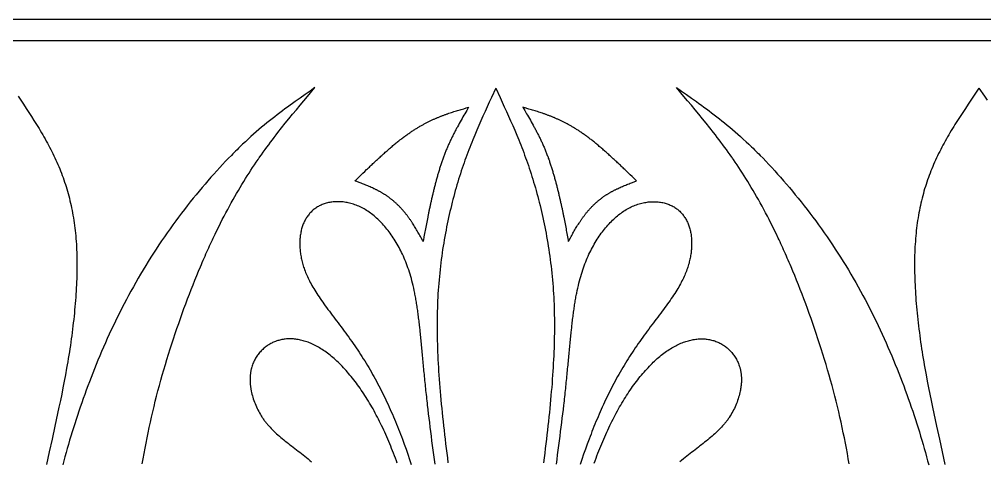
# Model space of a CAD drawing. Extents: x 0 to 279, y 0 to 212.
# Drawn here: x 25.21 to 69.13, y 139.08 to 159.21 of the extents above; entities that cross this region are included whole.
import ezdxf

# ---------------------------------------------------------------- set-up
doc = ezdxf.new("R2010")
doc.units = 0
doc.layers.add('LAYER_1', color=18, linetype='CONTINUOUS')

msp = doc.modelspace()

# ---------------------------------------------------------------- linework, layer by layer
at = {"layer": 'LAYER_1'}
for points in [[(24.704, 159.214), (25.299, 159.214), (25.899, 159.214), (26.504, 159.214), (27.116, 159.214), (27.732, 159.214), (28.355, 159.214), (28.982, 159.214), (29.615, 159.214), (30.252, 159.214), (30.895, 159.214), (31.543, 159.214), (32.195, 159.214), (32.852, 159.214), (33.514, 159.214), (34.18, 159.214), (34.851, 159.214), (35.526, 159.214), (36.206, 159.214), (36.889, 159.214), (37.577, 159.214), (38.268, 159.214), (38.963, 159.214), (39.663, 159.214), (40.365, 159.214), (41.072, 159.214), (41.782, 159.214), (42.495, 159.214), (43.211, 159.214), (43.931, 159.214), (44.654, 159.214), (45.38, 159.214), (46.109, 159.214), (46.841, 159.214), (47.575, 159.214), (49.052, 159.214), (50.538, 159.214), (52.034, 159.214), (53.537, 159.214), (55.049, 159.214), (56.567, 159.214), (58.091, 159.214), (59.621, 159.214), (61.155, 159.214), (62.692, 159.214), (65.776, 159.214), (68.866, 159.214), (71.956, 159.214)], [(71.956, 158.241), (68.866, 158.241), (65.776, 158.241), (62.692, 158.241), (61.155, 158.241), (59.621, 158.241), (58.091, 158.241), (56.567, 158.241), (55.049, 158.241), (53.537, 158.241), (52.034, 158.241), (50.538, 158.241), (49.052, 158.241), (47.575, 158.241), (46.841, 158.241), (46.109, 158.241), (45.38, 158.241), (44.654, 158.241), (43.931, 158.241), (43.212, 158.241), (42.495, 158.241), (41.782, 158.241), (41.072, 158.241), (40.365, 158.241), (39.663, 158.241), (38.963, 158.241), (38.268, 158.241), (37.577, 158.241), (36.889, 158.241), (36.206, 158.241), (35.526, 158.241), (34.851, 158.241), (34.181, 158.241), (33.514, 158.241), (32.852, 158.241), (32.195, 158.241), (31.543, 158.241), (30.895, 158.241), (30.253, 158.241), (29.615, 158.241), (28.982, 158.241), (28.355, 158.241), (27.733, 158.241), (27.116, 158.241), (26.504, 158.241), (25.899, 158.241), (25.299, 158.241), (24.704, 158.241)], [(30.809, 138.978), (30.85, 139.214), (30.893, 139.45), (30.936, 139.686), (30.981, 139.923), (31.028, 140.159), (31.076, 140.397), (31.126, 140.634), (31.177, 140.872), (31.23, 141.11), (31.285, 141.348), (31.341, 141.587), (31.4, 141.826), (31.46, 142.065), (31.522, 142.305), (31.586, 142.544), (31.652, 142.783), (31.719, 143.022), (31.788, 143.261), (31.858, 143.499), (31.93, 143.736), (32.003, 143.973), (32.077, 144.208), (32.152, 144.443), (32.228, 144.676), (32.306, 144.909), (32.384, 145.139), (32.463, 145.368), (32.543, 145.596), (32.624, 145.822), (32.705, 146.045), (32.787, 146.267), (32.87, 146.487), (32.953, 146.704), (33.036, 146.918), (33.119, 147.131), (33.203, 147.34), (33.287, 147.546), (33.371, 147.75), (33.455, 147.95), (33.497, 148.049), (33.539, 148.148), (33.581, 148.245), (33.623, 148.342), (33.664, 148.437), (33.706, 148.532), (33.748, 148.626), (33.789, 148.719), (33.831, 148.811), (33.872, 148.902), (33.914, 148.992), (33.955, 149.082), (33.996, 149.171), (34.038, 149.259), (34.12, 149.432), (34.202, 149.602), (34.284, 149.77), (34.366, 149.934), (34.448, 150.095), (34.529, 150.253), (34.611, 150.409), (34.692, 150.562), (34.773, 150.713), (34.854, 150.86), (34.936, 151.006), (35.017, 151.149), (35.098, 151.29), (35.179, 151.428), (35.26, 151.565), (35.341, 151.699), (35.422, 151.831), (35.503, 151.962), (35.584, 152.09), (35.666, 152.217), (35.747, 152.343), (35.829, 152.466), (35.91, 152.588), (35.992, 152.709), (36.074, 152.829), (36.115, 152.888), (36.135, 152.917), (36.137, 152.919), (36.137, 152.92), (36.139, 152.922), (36.141, 152.925), (36.146, 152.933), (36.229, 153.05), (36.311, 153.166), (36.394, 153.281), (36.476, 153.394), (36.559, 153.507), (36.642, 153.619), (36.725, 153.729), (36.809, 153.839), (36.892, 153.948), (36.976, 154.056), (37.143, 154.27), (37.311, 154.481), (37.48, 154.689), (37.648, 154.895), (37.817, 155.099), (37.986, 155.302), (38.156, 155.503), (38.325, 155.703), (38.664, 156.102), (38.438, 155.946), (38.212, 155.789), (37.985, 155.63), (37.757, 155.468), (37.642, 155.386), (37.528, 155.303), (37.413, 155.219), (37.297, 155.134), (37.182, 155.048), (37.065, 154.96), (36.949, 154.871), (36.832, 154.78), (36.714, 154.687), (36.595, 154.593), (36.477, 154.496), (36.357, 154.398), (36.237, 154.297), (36.116, 154.195), (35.994, 154.089), (35.871, 153.982), (35.748, 153.872), (35.624, 153.759), (35.499, 153.643), (35.373, 153.525), (35.246, 153.403), (35.182, 153.341), (35.118, 153.279), (35.053, 153.215), (34.989, 153.151), (34.924, 153.086), (34.859, 153.02), (34.728, 152.886), (34.597, 152.749), (34.464, 152.609), (34.332, 152.466), (34.198, 152.321), (34.065, 152.172), (33.931, 152.021), (33.796, 151.868), (33.662, 151.712), (33.527, 151.554), (33.393, 151.393), (33.258, 151.23), (33.124, 151.065), (32.99, 150.898), (32.857, 150.729), (32.724, 150.558), (32.592, 150.385), (32.46, 150.21), (32.329, 150.034), (32.199, 149.856), (32.069, 149.676), (31.941, 149.495), (31.814, 149.312), (31.688, 149.129), (31.563, 148.943), (31.44, 148.757), (31.318, 148.57), (31.198, 148.381), (31.079, 148.192), (30.962, 148.002), (30.846, 147.81), (30.732, 147.618), (30.62, 147.426), (30.51, 147.232), (30.401, 147.038), (30.294, 146.844), (30.188, 146.649), (30.084, 146.453), (29.981, 146.257), (29.88, 146.061), (29.781, 145.864), (29.683, 145.667), (29.587, 145.47), (29.492, 145.273), (29.399, 145.075), (29.308, 144.878), (29.218, 144.681), (29.13, 144.483), (29.043, 144.286), (28.957, 144.089), (28.874, 143.892), (28.791, 143.696), (28.711, 143.499), (28.631, 143.304), (28.554, 143.108), (28.477, 142.913), (28.403, 142.719), (28.329, 142.525), (28.257, 142.332), (28.187, 142.14), (28.118, 141.948), (28.051, 141.756), (27.985, 141.566), (27.92, 141.375), (27.856, 141.186), (27.794, 140.996), (27.733, 140.807), (27.674, 140.618), (27.616, 140.43), (27.559, 140.242), (27.503, 140.053), (27.448, 139.866), (27.394, 139.678), (27.342, 139.49), (27.291, 139.303), (27.241, 139.115), (27.191, 138.927)], [(46.887, 156.072), (46.692, 155.655), (46.594, 155.446), (46.497, 155.236), (46.401, 155.024), (46.305, 154.812), (46.21, 154.598), (46.116, 154.382), (46.022, 154.164), (45.93, 153.943), (45.884, 153.832), (45.838, 153.72), (45.793, 153.607), (45.748, 153.494), (45.704, 153.38), (45.659, 153.265), (45.616, 153.149), (45.572, 153.032), (45.529, 152.914), (45.486, 152.796), (45.444, 152.676), (45.402, 152.555), (45.361, 152.434), (45.32, 152.311), (45.28, 152.187), (45.24, 152.062), (45.2, 151.935), (45.162, 151.808), (45.123, 151.679), (45.086, 151.549), (45.048, 151.418), (45.012, 151.286), (44.976, 151.153), (44.94, 151.018), (44.906, 150.883), (44.872, 150.746), (44.838, 150.609), (44.805, 150.47), (44.773, 150.331), (44.742, 150.19), (44.711, 150.048), (44.682, 149.906), (44.653, 149.762), (44.624, 149.618), (44.597, 149.472), (44.57, 149.326), (44.544, 149.179), (44.519, 149.031), (44.495, 148.882), (44.472, 148.733), (44.45, 148.582), (44.429, 148.431), (44.408, 148.279), (44.389, 148.126), (44.37, 147.973), (44.353, 147.819), (44.336, 147.664), (44.321, 147.508), (44.306, 147.352), (44.293, 147.195), (44.28, 147.037), (44.269, 146.879), (44.259, 146.721), (44.25, 146.561), (44.242, 146.401), (44.235, 146.241), (44.23, 146.079), (44.225, 145.917), (44.221, 145.755), (44.219, 145.591), (44.217, 145.426), (44.217, 145.261), (44.218, 145.095), (44.219, 144.927), (44.222, 144.759), (44.225, 144.59), (44.23, 144.419), (44.236, 144.248), (44.242, 144.075), (44.25, 143.901), (44.258, 143.725), (44.267, 143.549), (44.278, 143.371), (44.289, 143.191), (44.301, 143.01), (44.314, 142.828), (44.328, 142.644), (44.342, 142.459), (44.358, 142.271), (44.374, 142.083), (44.392, 141.892), (44.41, 141.7), (44.428, 141.506), (44.448, 141.311), (44.469, 141.113), (44.49, 140.914), (44.512, 140.712), (44.534, 140.509), (44.558, 140.304), (44.582, 140.096), (44.607, 139.887), (44.633, 139.675), (44.659, 139.462), (44.686, 139.247), (44.713, 139.03)], [(46.887, 156.072), (47.082, 155.655), (47.179, 155.446), (47.276, 155.236), (47.372, 155.024), (47.468, 154.812), (47.563, 154.598), (47.657, 154.382), (47.751, 154.164), (47.843, 153.943), (47.889, 153.832), (47.935, 153.72), (47.98, 153.607), (48.025, 153.494), (48.069, 153.38), (48.114, 153.265), (48.157, 153.149), (48.201, 153.032), (48.244, 152.914), (48.287, 152.796), (48.329, 152.676), (48.371, 152.555), (48.412, 152.434), (48.453, 152.311), (48.493, 152.187), (48.533, 152.062), (48.573, 151.935), (48.611, 151.808), (48.65, 151.679), (48.688, 151.549), (48.725, 151.418), (48.761, 151.286), (48.797, 151.153), (48.833, 151.018), (48.868, 150.883), (48.902, 150.746), (48.935, 150.609), (48.968, 150.47), (49, 150.331), (49.031, 150.19), (49.062, 150.048), (49.092, 149.906), (49.121, 149.762), (49.149, 149.618), (49.176, 149.472), (49.203, 149.326), (49.229, 149.179), (49.254, 149.031), (49.278, 148.882), (49.301, 148.733), (49.323, 148.582), (49.345, 148.431), (49.365, 148.279), (49.385, 148.126), (49.403, 147.973), (49.421, 147.819), (49.437, 147.664), (49.453, 147.508), (49.467, 147.352), (49.481, 147.195), (49.493, 147.037), (49.504, 146.879), (49.514, 146.721), (49.523, 146.561), (49.531, 146.401), (49.538, 146.241), (49.544, 146.079), (49.548, 145.917), (49.552, 145.755), (49.554, 145.591), (49.556, 145.426), (49.556, 145.261), (49.556, 145.095), (49.554, 144.927), (49.551, 144.759), (49.548, 144.59), (49.543, 144.419), (49.538, 144.248), (49.531, 144.075), (49.524, 143.901), (49.515, 143.725), (49.506, 143.549), (49.496, 143.371), (49.484, 143.191), (49.472, 143.01), (49.459, 142.828), (49.446, 142.644), (49.431, 142.459), (49.415, 142.271), (49.399, 142.083), (49.382, 141.892), (49.364, 141.7), (49.345, 141.506), (49.325, 141.311), (49.305, 141.113), (49.283, 140.914), (49.261, 140.712), (49.239, 140.509), (49.215, 140.304), (49.191, 140.096), (49.166, 139.887), (49.14, 139.675), (49.114, 139.462), (49.087, 139.247), (49.06, 139.03)], [(62.964, 138.978), (62.923, 139.214), (62.881, 139.45), (62.837, 139.686), (62.792, 139.923), (62.745, 140.159), (62.697, 140.397), (62.648, 140.634), (62.596, 140.872), (62.543, 141.11), (62.489, 141.348), (62.432, 141.587), (62.373, 141.826), (62.313, 142.065), (62.251, 142.305), (62.187, 142.544), (62.121, 142.783), (62.054, 143.022), (61.985, 143.261), (61.915, 143.499), (61.843, 143.736), (61.771, 143.973), (61.696, 144.208), (61.621, 144.443), (61.545, 144.676), (61.467, 144.909), (61.389, 145.139), (61.31, 145.368), (61.23, 145.596), (61.149, 145.822), (61.068, 146.045), (60.986, 146.267), (60.903, 146.487), (60.821, 146.704), (60.737, 146.918), (60.654, 147.131), (60.57, 147.34), (60.486, 147.546), (60.402, 147.75), (60.318, 147.95), (60.276, 148.049), (60.234, 148.148), (60.192, 148.245), (60.151, 148.342), (60.109, 148.437), (60.067, 148.532), (60.025, 148.626), (59.984, 148.719), (59.942, 148.811), (59.901, 148.902), (59.859, 148.992), (59.818, 149.082), (59.777, 149.171), (59.736, 149.259), (59.653, 149.432), (59.571, 149.602), (59.489, 149.77), (59.407, 149.934), (59.325, 150.095), (59.244, 150.253), (59.162, 150.409), (59.081, 150.562), (59, 150.713), (58.919, 150.86), (58.838, 151.006), (58.756, 151.149), (58.675, 151.29), (58.594, 151.428), (58.513, 151.565), (58.432, 151.699), (58.351, 151.831), (58.27, 151.962), (58.189, 152.09), (58.107, 152.217), (58.026, 152.343), (57.945, 152.466), (57.863, 152.588), (57.781, 152.709), (57.699, 152.829), (57.658, 152.888), (57.638, 152.917), (57.636, 152.919), (57.636, 152.92), (57.635, 152.922), (57.632, 152.925), (57.627, 152.933), (57.545, 153.05), (57.462, 153.166), (57.38, 153.281), (57.297, 153.394), (57.214, 153.507), (57.131, 153.619), (57.048, 153.729), (56.964, 153.839), (56.881, 153.948), (56.797, 154.056), (56.63, 154.27), (56.462, 154.481), (56.294, 154.689), (56.125, 154.895), (55.956, 155.099), (55.787, 155.302), (55.617, 155.503), (55.448, 155.703), (55.109, 156.102), (55.335, 155.946), (55.562, 155.789), (55.789, 155.63), (56.016, 155.468), (56.131, 155.386), (56.245, 155.303), (56.36, 155.219), (56.476, 155.134), (56.592, 155.048), (56.708, 154.96), (56.824, 154.871), (56.942, 154.78), (57.059, 154.687), (57.178, 154.593), (57.297, 154.496), (57.416, 154.398), (57.537, 154.297), (57.658, 154.195), (57.779, 154.089), (57.902, 153.982), (58.025, 153.872), (58.149, 153.759), (58.274, 153.643), (58.4, 153.525), (58.527, 153.403), (58.591, 153.341), (58.655, 153.279), (58.72, 153.215), (58.784, 153.151), (58.849, 153.086), (58.914, 153.02), (59.045, 152.886), (59.177, 152.749), (59.309, 152.609), (59.442, 152.466), (59.575, 152.321), (59.709, 152.172), (59.843, 152.021), (59.977, 151.868), (60.111, 151.712), (60.246, 151.554), (60.38, 151.393), (60.515, 151.23), (60.649, 151.065), (60.783, 150.898), (60.916, 150.729), (61.049, 150.558), (61.182, 150.385), (61.314, 150.21), (61.445, 150.034), (61.575, 149.856), (61.704, 149.676), (61.832, 149.495), (61.959, 149.312), (62.085, 149.129), (62.21, 148.943), (62.333, 148.757), (62.455, 148.57), (62.576, 148.381), (62.694, 148.192), (62.812, 148.002), (62.927, 147.81), (63.041, 147.618), (63.153, 147.426), (63.263, 147.232), (63.372, 147.038), (63.48, 146.844), (63.585, 146.649), (63.689, 146.453), (63.792, 146.257), (63.893, 146.061), (63.992, 145.864), (64.09, 145.667), (64.186, 145.47), (64.281, 145.273), (64.374, 145.075), (64.465, 144.878), (64.555, 144.681), (64.644, 144.483), (64.73, 144.286), (64.816, 144.089), (64.9, 143.892), (64.982, 143.696), (65.063, 143.499), (65.142, 143.304), (65.22, 143.108), (65.296, 142.913), (65.371, 142.719), (65.444, 142.525), (65.516, 142.332), (65.586, 142.14), (65.655, 141.948), (65.723, 141.756), (65.789, 141.566), (65.853, 141.375), (65.917, 141.186), (65.979, 140.996), (66.04, 140.807), (66.099, 140.618), (66.158, 140.43), (66.215, 140.242), (66.27, 140.053), (66.325, 139.866), (66.379, 139.678), (66.431, 139.49), (66.482, 139.303), (66.533, 139.115), (66.582, 138.927)], [(68.866, 156.072), (68.618, 155.709), (68.495, 155.526), (68.372, 155.344), (68.25, 155.161), (68.129, 154.978), (68.01, 154.794), (67.892, 154.61), (67.776, 154.424), (67.719, 154.332), (67.662, 154.238), (67.606, 154.145), (67.55, 154.051), (67.495, 153.958), (67.441, 153.863), (67.387, 153.769), (67.334, 153.674), (67.282, 153.579), (67.231, 153.484), (67.18, 153.388), (67.13, 153.292), (67.081, 153.196), (67.033, 153.099), (66.986, 153.002), (66.939, 152.905), (66.894, 152.807), (66.85, 152.709), (66.806, 152.61), (66.764, 152.511), (66.723, 152.412), (66.683, 152.312), (66.644, 152.211), (66.605, 152.11), (66.568, 152.009), (66.532, 151.906), (66.497, 151.804), (66.463, 151.7), (66.43, 151.596), (66.398, 151.492), (66.368, 151.386), (66.338, 151.28), (66.309, 151.174), (66.281, 151.066), (66.255, 150.958), (66.229, 150.849), (66.205, 150.739), (66.181, 150.629), (66.159, 150.517), (66.138, 150.405), (66.117, 150.292), (66.098, 150.178), (66.08, 150.063), (66.063, 149.947), (66.047, 149.83), (66.032, 149.712), (66.018, 149.593), (66.006, 149.473), (65.994, 149.352), (65.984, 149.23), (65.974, 149.107), (65.966, 148.982), (65.958, 148.857), (65.952, 148.73), (65.947, 148.602), (65.943, 148.473), (65.94, 148.343), (65.938, 148.212), (65.937, 148.079), (65.937, 147.946), (65.939, 147.811), (65.941, 147.676), (65.944, 147.539), (65.948, 147.402), (65.953, 147.263), (65.96, 147.124), (65.967, 146.984), (65.975, 146.843), (65.983, 146.702), (65.993, 146.56), (66.004, 146.417), (66.015, 146.273), (66.028, 146.129), (66.041, 145.985), (66.055, 145.84), (66.07, 145.694), (66.086, 145.548), (66.102, 145.402), (66.119, 145.255), (66.137, 145.108), (66.156, 144.96), (66.175, 144.813), (66.195, 144.665), (66.216, 144.517), (66.238, 144.369), (66.26, 144.22), (66.283, 144.072), (66.306, 143.924), (66.331, 143.775), (66.355, 143.627), (66.381, 143.479), (66.407, 143.331), (66.46, 143.035), (66.516, 142.74), (66.573, 142.446), (66.632, 142.152), (66.692, 141.858), (66.754, 141.565), (66.816, 141.273), (66.88, 140.981), (66.943, 140.689), (67.071, 140.107), (67.198, 139.527), (67.26, 139.238), (67.322, 138.948)], [(68.866, 156.072), (69.114, 155.709), (69.238, 155.526)], [(25.155, 155.709), (25.279, 155.526), (25.401, 155.344), (25.523, 155.161), (25.644, 154.978), (25.764, 154.794), (25.881, 154.61), (25.997, 154.424), (26.055, 154.332), (26.111, 154.238), (26.168, 154.145), (26.223, 154.051), (26.278, 153.958), (26.332, 153.863), (26.386, 153.769), (26.439, 153.674), (26.491, 153.579), (26.543, 153.484), (26.593, 153.388), (26.643, 153.292), (26.692, 153.196), (26.74, 153.099), (26.787, 153.002), (26.834, 152.905), (26.879, 152.807), (26.923, 152.709), (26.967, 152.61), (27.009, 152.511), (27.05, 152.412), (27.09, 152.312), (27.13, 152.211), (27.168, 152.11), (27.205, 152.009), (27.241, 151.906), (27.276, 151.804), (27.31, 151.7), (27.343, 151.596), (27.375, 151.492), (27.406, 151.386), (27.435, 151.28), (27.464, 151.174), (27.492, 151.066), (27.518, 150.958), (27.544, 150.849), (27.568, 150.739), (27.592, 150.629), (27.614, 150.517), (27.636, 150.405), (27.656, 150.292), (27.675, 150.178), (27.693, 150.063), (27.71, 149.947), (27.726, 149.83), (27.741, 149.712), (27.755, 149.593), (27.768, 149.473), (27.779, 149.352), (27.79, 149.23), (27.799, 149.107), (27.808, 148.982), (27.815, 148.857), (27.821, 148.73), (27.826, 148.602), (27.83, 148.473), (27.833, 148.343), (27.835, 148.212), (27.836, 148.079), (27.836, 147.946), (27.835, 147.811), (27.832, 147.676), (27.829, 147.539), (27.825, 147.402), (27.82, 147.263), (27.814, 147.124), (27.807, 146.984), (27.799, 146.843), (27.79, 146.702), (27.78, 146.56), (27.769, 146.417), (27.758, 146.273), (27.745, 146.129), (27.732, 145.985), (27.718, 145.84), (27.703, 145.694), (27.688, 145.548), (27.671, 145.402), (27.654, 145.255), (27.636, 145.108), (27.617, 144.96), (27.598, 144.813), (27.578, 144.665), (27.557, 144.517), (27.535, 144.369), (27.513, 144.22), (27.49, 144.072), (27.467, 143.924), (27.443, 143.775), (27.418, 143.627), (27.393, 143.479), (27.367, 143.331), (27.313, 143.035), (27.258, 142.74), (27.2, 142.446), (27.141, 142.152), (27.081, 141.858), (27.019, 141.565), (26.957, 141.273), (26.894, 140.981), (26.83, 140.689), (26.702, 140.107), (26.576, 139.527), (26.513, 139.238), (26.451, 138.948)], [(44.127, 138.963), (44.098, 139.18), (44.07, 139.394), (44.042, 139.608), (44.014, 139.82), (43.987, 140.031), (43.96, 140.24), (43.934, 140.447), (43.908, 140.653), (43.883, 140.857), (43.858, 141.058), (43.834, 141.258), (43.811, 141.456), (43.788, 141.651), (43.777, 141.748), (43.766, 141.845), (43.755, 141.94), (43.745, 142.036), (43.734, 142.13), (43.724, 142.224), (43.714, 142.317), (43.704, 142.41), (43.695, 142.502), (43.685, 142.594), (43.676, 142.685), (43.667, 142.775), (43.658, 142.864), (43.649, 142.953), (43.64, 143.042), (43.632, 143.13), (43.623, 143.217), (43.615, 143.303), (43.607, 143.389), (43.598, 143.475), (43.59, 143.559), (43.582, 143.643), (43.574, 143.727), (43.567, 143.81), (43.559, 143.892), (43.551, 143.974), (43.543, 144.055), (43.536, 144.135), (43.528, 144.215), (43.521, 144.295), (43.513, 144.373), (43.505, 144.451), (43.498, 144.529), (43.49, 144.606), (43.483, 144.682), (43.475, 144.758), (43.467, 144.833), (43.46, 144.907), (43.452, 144.981), (43.444, 145.055), (43.429, 145.199), (43.421, 145.271), (43.413, 145.342), (43.405, 145.412), (43.396, 145.482), (43.388, 145.551), (43.38, 145.62), (43.371, 145.688), (43.362, 145.755), (43.354, 145.822), (43.345, 145.888), (43.336, 145.954), (43.327, 146.019), (43.317, 146.083), (43.308, 146.147), (43.298, 146.21), (43.288, 146.273), (43.278, 146.335), (43.268, 146.397), (43.257, 146.458), (43.247, 146.518), (43.236, 146.578), (43.225, 146.637), (43.213, 146.696), (43.202, 146.754), (43.178, 146.869), (43.154, 146.981), (43.128, 147.092), (43.102, 147.2), (43.075, 147.306), (43.047, 147.41), (43.018, 147.512), (42.988, 147.612), (42.958, 147.71), (42.926, 147.807), (42.894, 147.901), (42.861, 147.994), (42.827, 148.085), (42.793, 148.175), (42.757, 148.262), (42.721, 148.348), (42.684, 148.433), (42.646, 148.516), (42.607, 148.597), (42.568, 148.678), (42.528, 148.756), (42.487, 148.833), (42.445, 148.909), (42.403, 148.984), (42.359, 149.058), (42.315, 149.13), (42.271, 149.201), (42.225, 149.271), (42.179, 149.34), (42.132, 149.407), (42.084, 149.474), (42.036, 149.539), (41.987, 149.603), (41.937, 149.666), (41.887, 149.727), (41.836, 149.787), (41.785, 149.846), (41.733, 149.903), (41.68, 149.959), (41.627, 150.014), (41.573, 150.067), (41.519, 150.119), (41.464, 150.169), (41.409, 150.218), (41.354, 150.265), (41.298, 150.31), (41.242, 150.354), (41.185, 150.397), (41.128, 150.438), (41.07, 150.477), (41.013, 150.515), (40.954, 150.55), (40.896, 150.585), (40.837, 150.617), (40.778, 150.648), (40.719, 150.676), (40.66, 150.704), (40.6, 150.729), (40.54, 150.753), (40.48, 150.775), (40.42, 150.795), (40.361, 150.813), (40.301, 150.83), (40.241, 150.845), (40.181, 150.859), (40.122, 150.871), (40.063, 150.881), (40.004, 150.89), (39.945, 150.898), (39.887, 150.903), (39.829, 150.908), (39.771, 150.91), (39.714, 150.911), (39.658, 150.911), (39.602, 150.909), (39.547, 150.906), (39.492, 150.902), (39.438, 150.895), (39.385, 150.888), (39.332, 150.879), (39.281, 150.869), (39.23, 150.857), (39.18, 150.845), (39.131, 150.83), (39.083, 150.815), (39.037, 150.798), (38.991, 150.78), (38.946, 150.761), (38.902, 150.74), (38.859, 150.719), (38.817, 150.696), (38.776, 150.672), (38.736, 150.647), (38.697, 150.621), (38.659, 150.594), (38.622, 150.565), (38.586, 150.536), (38.551, 150.505), (38.517, 150.474), (38.484, 150.442), (38.452, 150.408), (38.421, 150.374), (38.392, 150.339), (38.363, 150.303), (38.335, 150.266), (38.308, 150.228), (38.283, 150.19), (38.258, 150.15), (38.234, 150.11), (38.212, 150.069), (38.19, 150.027), (38.17, 149.985), (38.15, 149.942), (38.132, 149.898), (38.115, 149.854), (38.098, 149.809), (38.083, 149.763), (38.069, 149.716), (38.055, 149.669), (38.043, 149.622), (38.032, 149.574), (38.022, 149.525), (38.013, 149.476), (38.004, 149.426), (37.997, 149.376), (37.991, 149.325), (37.986, 149.274), (37.981, 149.222), (37.978, 149.17), (37.976, 149.118), (37.974, 149.065), (37.974, 149.012), (37.974, 148.958), (37.976, 148.904), (37.978, 148.85), (37.981, 148.795), (37.986, 148.74), (37.991, 148.685), (37.997, 148.629), (38.004, 148.574), (38.012, 148.518), (38.021, 148.461), (38.03, 148.405), (38.041, 148.348), (38.053, 148.291), (38.066, 148.234), (38.08, 148.176), (38.095, 148.117), (38.111, 148.059), (38.129, 147.999), (38.148, 147.939), (38.168, 147.879), (38.189, 147.818), (38.212, 147.756), (38.237, 147.694), (38.262, 147.631), (38.29, 147.567), (38.318, 147.502), (38.349, 147.437), (38.38, 147.371), (38.414, 147.304), (38.449, 147.236), (38.486, 147.167), (38.525, 147.097), (38.565, 147.027), (38.608, 146.955), (38.652, 146.882), (38.698, 146.808), (38.746, 146.733), (38.796, 146.657), (38.848, 146.579), (38.902, 146.501), (38.957, 146.421), (39.014, 146.34), (39.072, 146.259), (39.132, 146.176), (39.193, 146.093), (39.256, 146.008), (39.319, 145.923), (39.383, 145.836), (39.449, 145.749), (39.515, 145.661), (39.582, 145.572), (39.649, 145.482), (39.717, 145.392), (39.786, 145.301), (39.855, 145.209), (39.924, 145.116), (39.993, 145.023), (40.062, 144.929), (40.131, 144.835), (40.2, 144.739), (40.269, 144.644), (40.337, 144.548), (40.406, 144.451), (40.473, 144.354), (40.54, 144.256), (40.606, 144.158), (40.671, 144.06), (40.736, 143.961), (40.8, 143.861), (40.863, 143.761), (40.926, 143.661), (40.988, 143.561), (41.049, 143.46), (41.109, 143.358), (41.169, 143.256), (41.228, 143.154), (41.286, 143.051), (41.344, 142.948), (41.401, 142.844), (41.458, 142.74), (41.514, 142.635), (41.569, 142.53), (41.623, 142.425), (41.677, 142.319), (41.731, 142.212), (41.783, 142.106), (41.835, 141.998), (41.887, 141.891), (41.938, 141.783), (41.988, 141.674), (42.038, 141.565), (42.088, 141.456), (42.136, 141.346), (42.185, 141.235), (42.232, 141.125), (42.28, 141.013), (42.326, 140.902), (42.372, 140.79), (42.418, 140.677), (42.463, 140.564), (42.508, 140.451), (42.552, 140.337), (42.596, 140.223), (42.639, 140.109), (42.724, 139.879), (42.806, 139.648), (42.887, 139.416), (42.966, 139.183), (43.043, 138.949)], [(49.646, 138.963), (49.675, 139.18), (49.703, 139.394), (49.732, 139.608), (49.759, 139.82), (49.787, 140.031), (49.813, 140.24), (49.84, 140.447), (49.865, 140.653), (49.891, 140.857), (49.915, 141.058), (49.939, 141.258), (49.963, 141.456), (49.985, 141.651), (49.996, 141.748), (50.007, 141.845), (50.018, 141.94), (50.029, 142.036), (50.039, 142.13), (50.049, 142.224), (50.059, 142.317), (50.069, 142.41), (50.078, 142.502), (50.088, 142.594), (50.097, 142.685), (50.106, 142.775), (50.115, 142.864), (50.124, 142.953), (50.133, 143.042), (50.141, 143.13), (50.15, 143.217), (50.158, 143.303), (50.167, 143.389), (50.175, 143.475), (50.183, 143.559), (50.191, 143.643), (50.199, 143.727), (50.207, 143.81), (50.214, 143.892), (50.222, 143.974), (50.23, 144.055), (50.237, 144.135), (50.245, 144.215), (50.253, 144.295), (50.26, 144.373), (50.268, 144.451), (50.275, 144.529), (50.283, 144.606), (50.291, 144.682), (50.298, 144.758), (50.306, 144.833), (50.313, 144.907), (50.321, 144.981), (50.329, 145.055), (50.345, 145.199), (50.353, 145.271), (50.361, 145.342), (50.369, 145.412), (50.377, 145.482), (50.385, 145.551), (50.394, 145.62), (50.402, 145.688), (50.411, 145.755), (50.419, 145.822), (50.428, 145.888), (50.437, 145.954), (50.447, 146.019), (50.456, 146.083), (50.466, 146.147), (50.475, 146.21), (50.485, 146.273), (50.495, 146.335), (50.505, 146.397), (50.516, 146.458), (50.526, 146.518), (50.537, 146.578), (50.548, 146.637), (50.56, 146.696), (50.571, 146.754), (50.595, 146.869), (50.62, 146.981), (50.645, 147.092), (50.671, 147.2), (50.699, 147.306), (50.727, 147.41), (50.755, 147.512), (50.785, 147.612), (50.816, 147.71), (50.847, 147.807), (50.879, 147.901), (50.912, 147.994), (50.946, 148.085), (50.981, 148.175), (51.016, 148.262), (51.052, 148.348), (51.089, 148.433), (51.127, 148.516), (51.166, 148.597), (51.205, 148.678), (51.245, 148.756), (51.286, 148.833), (51.328, 148.909), (51.371, 148.984), (51.414, 149.058), (51.458, 149.13), (51.503, 149.201), (51.548, 149.271), (51.594, 149.34), (51.641, 149.407), (51.689, 149.474), (51.737, 149.539), (51.786, 149.603), (51.836, 149.666), (51.886, 149.727), (51.937, 149.787), (51.989, 149.846), (52.041, 149.903), (52.093, 149.959), (52.146, 150.014), (52.2, 150.067), (52.254, 150.119), (52.309, 150.169), (52.364, 150.218), (52.419, 150.265), (52.475, 150.31), (52.532, 150.354), (52.588, 150.397), (52.645, 150.438), (52.703, 150.477), (52.761, 150.515), (52.819, 150.55), (52.877, 150.585), (52.936, 150.617), (52.995, 150.648), (53.054, 150.676), (53.114, 150.704), (53.173, 150.729), (53.233, 150.753), (53.293, 150.775), (53.353, 150.795), (53.413, 150.813), (53.473, 150.83), (53.532, 150.845), (53.592, 150.859), (53.651, 150.871), (53.711, 150.881), (53.77, 150.89), (53.828, 150.898), (53.886, 150.903), (53.944, 150.908), (54.002, 150.91), (54.059, 150.911), (54.115, 150.911), (54.171, 150.909), (54.227, 150.906), (54.281, 150.902), (54.335, 150.895), (54.388, 150.888), (54.441, 150.879), (54.492, 150.869), (54.543, 150.857), (54.593, 150.845), (54.642, 150.83), (54.69, 150.815), (54.737, 150.798), (54.783, 150.78), (54.828, 150.761), (54.872, 150.74), (54.915, 150.719), (54.956, 150.696), (54.997, 150.672), (55.037, 150.647), (55.076, 150.621), (55.114, 150.594), (55.151, 150.565), (55.187, 150.536), (55.222, 150.505), (55.256, 150.474), (55.289, 150.442), (55.321, 150.408), (55.352, 150.374), (55.382, 150.339), (55.41, 150.303), (55.438, 150.266), (55.465, 150.228), (55.491, 150.19), (55.515, 150.15), (55.539, 150.11), (55.562, 150.069), (55.583, 150.027), (55.604, 149.985), (55.623, 149.942), (55.641, 149.898), (55.659, 149.854), (55.675, 149.809), (55.69, 149.763), (55.705, 149.716), (55.718, 149.669), (55.73, 149.622), (55.741, 149.574), (55.751, 149.525), (55.761, 149.476), (55.769, 149.426), (55.776, 149.376), (55.782, 149.325), (55.788, 149.274), (55.792, 149.222), (55.795, 149.17), (55.798, 149.118), (55.799, 149.065), (55.799, 149.012), (55.799, 148.958), (55.797, 148.904), (55.795, 148.85), (55.792, 148.795), (55.787, 148.74), (55.782, 148.685), (55.776, 148.629), (55.769, 148.574), (55.761, 148.518), (55.752, 148.461), (55.743, 148.405), (55.732, 148.348), (55.72, 148.291), (55.707, 148.234), (55.693, 148.176), (55.678, 148.117), (55.662, 148.059), (55.644, 147.999), (55.625, 147.939), (55.605, 147.879), (55.584, 147.818), (55.561, 147.756), (55.537, 147.694), (55.511, 147.631), (55.484, 147.567), (55.455, 147.502), (55.425, 147.437), (55.393, 147.371), (55.359, 147.304), (55.324, 147.236), (55.287, 147.167), (55.248, 147.097), (55.208, 147.027), (55.166, 146.955), (55.121, 146.882), (55.075, 146.808), (55.027, 146.733), (54.977, 146.657), (54.925, 146.579), (54.872, 146.501), (54.816, 146.421), (54.759, 146.34), (54.701, 146.259), (54.641, 146.176), (54.58, 146.093), (54.518, 146.008), (54.454, 145.923), (54.39, 145.836), (54.324, 145.749), (54.258, 145.661), (54.191, 145.572), (54.124, 145.482), (54.056, 145.392), (53.987, 145.301), (53.919, 145.209), (53.85, 145.116), (53.78, 145.023), (53.711, 144.929), (53.642, 144.835), (53.573, 144.739), (53.504, 144.644), (53.436, 144.548), (53.368, 144.451), (53.3, 144.354), (53.233, 144.256), (53.167, 144.158), (53.102, 144.06), (53.037, 143.961), (52.973, 143.861), (52.91, 143.761), (52.847, 143.661), (52.786, 143.561), (52.724, 143.46), (52.664, 143.358), (52.604, 143.256), (52.545, 143.154), (52.487, 143.051), (52.429, 142.948), (52.372, 142.844), (52.316, 142.74), (52.26, 142.635), (52.205, 142.53), (52.15, 142.425), (52.096, 142.319), (52.043, 142.212), (51.99, 142.106), (51.938, 141.998), (51.886, 141.891), (51.835, 141.783), (51.785, 141.674), (51.735, 141.565), (51.686, 141.456), (51.637, 141.346), (51.589, 141.235), (51.541, 141.125), (51.494, 141.013), (51.447, 140.902), (51.401, 140.79), (51.355, 140.677), (51.31, 140.564), (51.265, 140.451), (51.221, 140.337), (51.177, 140.223), (51.134, 140.109), (51.05, 139.879), (50.967, 139.648), (50.886, 139.416), (50.807, 139.183), (50.73, 138.949)], [(42.409, 139.005), (42.367, 139.12), (42.324, 139.234), (42.281, 139.347), (42.238, 139.458), (42.195, 139.569), (42.151, 139.679), (42.107, 139.788), (42.062, 139.895), (42.018, 140.002), (41.973, 140.107), (41.927, 140.212), (41.882, 140.315), (41.836, 140.417), (41.789, 140.519), (41.743, 140.619), (41.696, 140.718), (41.648, 140.817), (41.6, 140.914), (41.552, 141.01), (41.503, 141.106), (41.454, 141.2), (41.404, 141.293), (41.354, 141.386), (41.304, 141.477), (41.253, 141.567), (41.201, 141.657), (41.15, 141.745), (41.097, 141.832), (41.044, 141.919), (40.991, 142.004), (40.937, 142.089), (40.882, 142.173), (40.827, 142.255), (40.772, 142.337), (40.716, 142.417), (40.66, 142.497), (40.603, 142.575), (40.546, 142.652), (40.488, 142.728), (40.431, 142.803), (40.373, 142.877), (40.314, 142.949), (40.255, 143.021), (40.196, 143.09), (40.137, 143.159), (40.078, 143.226), (40.018, 143.292), (39.959, 143.357), (39.899, 143.42), (39.839, 143.482), (39.778, 143.542), (39.718, 143.601), (39.658, 143.658), (39.598, 143.714), (39.537, 143.768), (39.477, 143.821), (39.417, 143.872), (39.356, 143.921), (39.296, 143.969), (39.236, 144.015), (39.176, 144.059), (39.116, 144.102), (39.056, 144.143), (38.996, 144.182), (38.937, 144.22), (38.877, 144.256), (38.818, 144.291), (38.759, 144.324), (38.7, 144.355), (38.641, 144.385), (38.582, 144.413), (38.524, 144.44), (38.466, 144.465), (38.408, 144.489), (38.35, 144.511), (38.293, 144.531), (38.235, 144.551), (38.178, 144.568), (38.122, 144.584), (38.065, 144.599), (38.009, 144.612), (37.954, 144.624), (37.898, 144.635), (37.843, 144.643), (37.788, 144.651), (37.734, 144.657), (37.68, 144.662), (37.626, 144.665), (37.573, 144.667), (37.52, 144.668), (37.467, 144.667), (37.415, 144.665), (37.364, 144.662), (37.313, 144.657), (37.262, 144.651), (37.212, 144.644), (37.162, 144.635), (37.113, 144.625), (37.064, 144.613), (37.016, 144.601), (36.968, 144.587), (36.921, 144.571), (36.874, 144.555), (36.828, 144.537), (36.783, 144.518), (36.738, 144.498), (36.694, 144.476), (36.65, 144.453), (36.607, 144.429), (36.565, 144.403), (36.524, 144.377), (36.483, 144.349), (36.442, 144.32), (36.403, 144.29), (36.364, 144.258), (36.326, 144.225), (36.288, 144.191), (36.252, 144.156), (36.216, 144.12), (36.181, 144.083), (36.147, 144.044), (36.114, 144.004), (36.082, 143.963), (36.05, 143.921), (36.02, 143.878), (35.992, 143.833), (35.964, 143.787), (35.937, 143.741), (35.912, 143.693), (35.888, 143.644), (35.865, 143.594), (35.844, 143.542), (35.824, 143.49), (35.806, 143.436), (35.789, 143.382), (35.781, 143.354), (35.773, 143.326), (35.766, 143.298), (35.76, 143.269), (35.753, 143.24), (35.747, 143.211), (35.742, 143.182), (35.737, 143.152), (35.732, 143.122), (35.728, 143.092), (35.724, 143.062), (35.721, 143.031), (35.718, 143), (35.715, 142.969), (35.713, 142.937), (35.712, 142.906), (35.711, 142.873), (35.71, 142.841), (35.71, 142.809), (35.711, 142.776), (35.711, 142.743), (35.713, 142.709), (35.714, 142.676), (35.717, 142.642), (35.719, 142.608), (35.723, 142.574), (35.726, 142.54), (35.73, 142.505), (35.735, 142.471), (35.74, 142.436), (35.746, 142.401), (35.752, 142.366), (35.758, 142.33), (35.765, 142.295), (35.78, 142.224), (35.797, 142.153), (35.816, 142.081), (35.837, 142.009), (35.859, 141.937), (35.883, 141.865), (35.909, 141.793), (35.937, 141.721), (35.967, 141.649), (35.998, 141.578), (36.031, 141.506), (36.066, 141.436), (36.103, 141.365), (36.141, 141.295), (36.182, 141.226), (36.223, 141.158), (36.245, 141.124), (36.267, 141.09), (36.289, 141.057), (36.312, 141.023), (36.336, 140.99), (36.359, 140.958), (36.383, 140.925), (36.408, 140.893), (36.433, 140.861), (36.458, 140.829), (36.484, 140.798), (36.51, 140.766), (36.564, 140.705), (36.619, 140.644), (36.676, 140.584), (36.734, 140.525), (36.793, 140.467), (36.854, 140.409), (36.916, 140.352), (36.979, 140.295), (37.044, 140.238), (37.11, 140.182), (37.177, 140.127), (37.244, 140.071), (37.313, 140.015), (37.383, 139.96), (37.454, 139.904), (37.525, 139.848), (37.597, 139.792), (37.67, 139.736), (37.744, 139.679), (37.818, 139.622), (37.893, 139.564), (37.968, 139.505), (38.044, 139.446), (38.121, 139.386), (38.197, 139.326), (38.274, 139.264), (38.351, 139.201), (38.429, 139.138), (38.507, 139.073)], [(51.364, 139.005), (51.406, 139.12), (51.449, 139.234), (51.492, 139.347), (51.535, 139.458), (51.579, 139.569), (51.622, 139.679), (51.666, 139.788), (51.711, 139.895), (51.755, 140.002), (51.8, 140.107), (51.846, 140.212), (51.891, 140.315), (51.937, 140.417), (51.984, 140.519), (52.031, 140.619), (52.078, 140.718), (52.125, 140.817), (52.173, 140.914), (52.221, 141.01), (52.27, 141.106), (52.319, 141.2), (52.369, 141.293), (52.419, 141.386), (52.469, 141.477), (52.52, 141.567), (52.572, 141.657), (52.624, 141.745), (52.676, 141.832), (52.729, 141.919), (52.783, 142.004), (52.837, 142.089), (52.891, 142.173), (52.946, 142.255), (53.001, 142.337), (53.057, 142.417), (53.114, 142.497), (53.17, 142.575), (53.227, 142.652), (53.285, 142.728), (53.343, 142.803), (53.401, 142.877), (53.459, 142.949), (53.518, 143.021), (53.577, 143.09), (53.636, 143.159), (53.695, 143.226), (53.755, 143.292), (53.815, 143.357), (53.875, 143.42), (53.935, 143.482), (53.995, 143.542), (54.055, 143.601), (54.115, 143.658), (54.176, 143.714), (54.236, 143.768), (54.296, 143.821), (54.357, 143.872), (54.417, 143.921), (54.477, 143.969), (54.537, 144.015), (54.598, 144.059), (54.657, 144.102), (54.717, 144.143), (54.777, 144.182), (54.837, 144.22), (54.896, 144.256), (54.956, 144.291), (55.015, 144.324), (55.074, 144.355), (55.132, 144.385), (55.191, 144.413), (55.249, 144.44), (55.308, 144.465), (55.366, 144.489), (55.423, 144.511), (55.481, 144.531), (55.538, 144.551), (55.595, 144.568), (55.652, 144.584), (55.708, 144.599), (55.764, 144.612), (55.82, 144.624), (55.875, 144.635), (55.93, 144.643), (55.985, 144.651), (56.039, 144.657), (56.093, 144.662), (56.147, 144.665), (56.2, 144.667), (56.253, 144.668), (56.306, 144.667), (56.358, 144.665), (56.409, 144.662), (56.461, 144.657), (56.511, 144.651), (56.562, 144.644), (56.611, 144.635), (56.661, 144.625), (56.709, 144.613), (56.757, 144.601), (56.805, 144.587), (56.852, 144.571), (56.899, 144.555), (56.945, 144.537), (56.99, 144.518), (57.035, 144.498), (57.079, 144.476), (57.123, 144.453), (57.166, 144.429), (57.208, 144.403), (57.25, 144.377), (57.291, 144.349), (57.331, 144.32), (57.371, 144.29), (57.41, 144.258), (57.448, 144.225), (57.485, 144.191), (57.522, 144.156), (57.558, 144.12), (57.593, 144.083), (57.627, 144.044), (57.66, 144.004), (57.692, 143.963), (57.723, 143.921), (57.753, 143.878), (57.782, 143.833), (57.809, 143.787), (57.836, 143.741), (57.861, 143.693), (57.885, 143.644), (57.908, 143.594), (57.929, 143.542), (57.949, 143.49), (57.967, 143.436), (57.984, 143.382), (57.992, 143.354), (58, 143.326), (58.007, 143.298), (58.014, 143.269), (58.02, 143.24), (58.026, 143.211), (58.031, 143.182), (58.036, 143.152), (58.041, 143.122), (58.045, 143.092), (58.049, 143.062), (58.052, 143.031), (58.055, 143), (58.058, 142.969), (58.06, 142.937), (58.061, 142.906), (58.062, 142.873), (58.063, 142.841), (58.063, 142.809), (58.063, 142.776), (58.062, 142.743), (58.061, 142.709), (58.059, 142.676), (58.056, 142.642), (58.054, 142.608), (58.051, 142.574), (58.047, 142.54), (58.043, 142.505), (58.038, 142.471), (58.033, 142.436), (58.028, 142.401), (58.022, 142.366), (58.015, 142.33), (58.008, 142.295), (57.993, 142.224), (57.976, 142.153), (57.957, 142.081), (57.937, 142.009), (57.914, 141.937), (57.89, 141.865), (57.864, 141.793), (57.836, 141.721), (57.806, 141.649), (57.775, 141.578), (57.742, 141.506), (57.707, 141.436), (57.67, 141.365), (57.632, 141.295), (57.592, 141.226), (57.55, 141.158), (57.506, 141.09), (57.484, 141.057), (57.461, 141.023), (57.438, 140.99), (57.414, 140.958), (57.39, 140.925), (57.365, 140.893), (57.34, 140.861), (57.315, 140.829), (57.289, 140.798), (57.263, 140.766), (57.209, 140.705), (57.154, 140.644), (57.098, 140.584), (57.039, 140.525), (56.98, 140.467), (56.919, 140.409), (56.857, 140.352), (56.794, 140.295), (56.729, 140.238), (56.663, 140.182), (56.597, 140.127), (56.529, 140.071), (56.46, 140.015), (56.39, 139.96), (56.32, 139.904), (56.248, 139.848), (56.176, 139.792), (56.103, 139.736), (56.029, 139.679), (55.955, 139.622), (55.88, 139.564), (55.805, 139.505), (55.729, 139.446), (55.653, 139.386), (55.576, 139.326), (55.499, 139.264), (55.422, 139.201), (55.344, 139.138), (55.267, 139.073)]]:
    msp.add_lwpolyline(points, dxfattribs=at)
for points in [[(45.652, 155.208), (45.567, 155.063), (45.482, 154.917), (45.439, 154.844), (45.397, 154.77), (45.355, 154.697), (45.313, 154.623), (45.271, 154.549), (45.229, 154.475), (45.188, 154.401), (45.147, 154.326), (45.127, 154.288), (45.107, 154.251), (45.086, 154.213), (45.066, 154.175), (45.046, 154.137), (45.026, 154.099), (45.007, 154.061), (44.987, 154.023), (44.967, 153.985), (44.948, 153.946), (44.929, 153.908), (44.909, 153.869), (44.89, 153.83), (44.871, 153.791), (44.853, 153.752), (44.834, 153.713), (44.815, 153.673), (44.797, 153.634), (44.779, 153.594), (44.761, 153.554), (44.743, 153.514), (44.725, 153.474), (44.707, 153.434), (44.69, 153.393), (44.673, 153.352), (44.655, 153.311), (44.638, 153.27), (44.622, 153.229), (44.605, 153.188), (44.589, 153.146), (44.572, 153.104), (44.556, 153.062), (44.54, 153.02), (44.525, 152.978), (44.509, 152.936), (44.494, 152.893), (44.479, 152.851), (44.464, 152.808), (44.449, 152.765), (44.434, 152.722), (44.419, 152.679), (44.405, 152.636), (44.391, 152.593), (44.376, 152.55), (44.363, 152.506), (44.349, 152.463), (44.335, 152.419), (44.322, 152.376), (44.308, 152.332), (44.295, 152.289), (44.282, 152.245), (44.269, 152.202), (44.256, 152.158), (44.244, 152.114), (44.231, 152.071), (44.219, 152.027), (44.207, 151.984), (44.195, 151.94), (44.183, 151.897), (44.171, 151.853), (44.159, 151.81), (44.148, 151.766), (44.136, 151.723), (44.125, 151.68), (44.114, 151.637), (44.103, 151.593), (44.092, 151.55), (44.081, 151.508), (44.07, 151.465), (44.06, 151.422), (44.05, 151.38), (44.039, 151.337), (44.029, 151.295), (44.019, 151.253), (44.009, 151.211), (43.999, 151.169), (43.99, 151.127), (43.98, 151.085), (43.971, 151.044), (43.961, 151.003), (43.952, 150.962), (43.943, 150.921), (43.934, 150.88), (43.925, 150.84), (43.916, 150.8), (43.907, 150.759), (43.898, 150.719), (43.89, 150.679), (43.881, 150.64), (43.873, 150.6), (43.864, 150.56), (43.856, 150.521), (43.848, 150.482), (43.84, 150.443), (43.832, 150.404), (43.824, 150.365), (43.816, 150.326), (43.808, 150.288), (43.8, 150.249), (43.793, 150.211), (43.777, 150.134), (43.763, 150.058), (43.748, 149.982), (43.733, 149.907), (43.719, 149.832), (43.705, 149.757), (43.691, 149.682), (43.677, 149.608), (43.663, 149.534), (43.649, 149.46), (43.636, 149.386), (43.622, 149.312), (43.595, 149.164), (43.588, 149.128), (43.585, 149.109), (43.585, 149.107), (43.584, 149.106), (43.584, 149.106), (43.584, 149.106), (43.584, 149.106), (43.584, 149.106), (43.582, 149.109), (43.578, 149.116), (43.549, 149.168), (43.49, 149.273), (43.461, 149.325), (43.431, 149.377), (43.402, 149.429), (43.372, 149.48), (43.342, 149.532), (43.312, 149.583), (43.282, 149.634), (43.252, 149.685), (43.222, 149.736), (43.191, 149.786), (43.16, 149.836), (43.129, 149.885), (43.097, 149.934), (43.082, 149.959), (43.066, 149.983), (43.05, 150.007), (43.034, 150.031), (43.018, 150.055), (43.002, 150.079), (42.985, 150.103), (42.969, 150.127), (42.953, 150.15), (42.936, 150.173), (42.919, 150.197), (42.903, 150.22), (42.886, 150.243), (42.869, 150.265), (42.852, 150.288), (42.835, 150.311), (42.818, 150.333), (42.801, 150.355), (42.783, 150.377), (42.766, 150.399), (42.748, 150.421), (42.73, 150.442), (42.713, 150.464), (42.695, 150.485), (42.677, 150.506), (42.658, 150.527), (42.64, 150.548), (42.622, 150.568), (42.603, 150.589), (42.585, 150.609), (42.566, 150.629), (42.547, 150.649), (42.528, 150.669), (42.509, 150.688), (42.49, 150.708), (42.471, 150.727), (42.452, 150.746), (42.432, 150.765), (42.413, 150.784), (42.393, 150.802), (42.373, 150.821), (42.353, 150.839), (42.333, 150.857), (42.313, 150.876), (42.293, 150.893), (42.273, 150.911), (42.252, 150.929), (42.232, 150.946), (42.211, 150.963), (42.19, 150.98), (42.17, 150.997), (42.149, 151.014), (42.127, 151.031), (42.106, 151.047), (42.085, 151.063), (42.064, 151.079), (42.042, 151.095), (42.021, 151.111), (41.999, 151.127), (41.977, 151.142), (41.955, 151.158), (41.933, 151.173), (41.911, 151.188), (41.889, 151.203), (41.866, 151.217), (41.844, 151.232), (41.821, 151.246), (41.798, 151.261), (41.776, 151.275), (41.753, 151.289), (41.73, 151.302), (41.707, 151.316), (41.683, 151.33), (41.66, 151.343), (41.637, 151.356), (41.613, 151.369), (41.589, 151.382), (41.566, 151.395), (41.542, 151.407), (41.518, 151.42), (41.494, 151.432), (41.47, 151.445), (41.446, 151.457), (41.422, 151.469), (41.397, 151.481), (41.373, 151.493), (41.348, 151.504), (41.324, 151.516), (41.275, 151.539), (41.225, 151.561), (41.175, 151.584), (41.125, 151.606), (41.075, 151.627), (41.024, 151.648), (40.974, 151.669), (40.923, 151.69), (40.872, 151.711), (40.821, 151.731), (40.77, 151.751), (40.719, 151.772), (40.667, 151.792), (40.564, 151.831), (40.513, 151.851), (40.487, 151.861), (40.484, 151.862), (40.482, 151.863), (40.482, 151.863), (40.482, 151.863), (40.482, 151.863), (40.483, 151.864), (40.484, 151.865), (40.495, 151.875), (40.515, 151.895), (40.682, 152.055), (40.765, 152.135), (40.848, 152.214), (40.93, 152.293), (41.013, 152.372), (41.054, 152.411), (41.095, 152.45), (41.137, 152.489), (41.178, 152.528), (41.219, 152.567), (41.26, 152.605), (41.3, 152.644), (41.341, 152.682), (41.382, 152.72), (41.423, 152.758), (41.463, 152.796), (41.504, 152.833), (41.544, 152.87), (41.584, 152.907), (41.624, 152.944), (41.665, 152.981), (41.704, 153.017), (41.744, 153.053), (41.784, 153.089), (41.824, 153.124), (41.863, 153.16), (41.903, 153.195), (41.942, 153.229), (41.981, 153.263), (42.02, 153.297), (42.059, 153.331), (42.097, 153.365), (42.136, 153.398), (42.174, 153.43), (42.212, 153.462), (42.25, 153.494), (42.288, 153.526), (42.326, 153.557), (42.364, 153.588), (42.401, 153.618), (42.438, 153.648), (42.475, 153.678), (42.512, 153.707), (42.53, 153.721), (42.548, 153.736), (42.585, 153.764), (42.621, 153.792), (42.657, 153.819), (42.693, 153.846), (42.729, 153.872), (42.764, 153.898), (42.799, 153.924), (42.835, 153.949), (42.87, 153.974), (42.904, 153.999), (42.939, 154.023), (42.973, 154.047), (43.008, 154.07), (43.042, 154.093), (43.076, 154.116), (43.11, 154.138), (43.143, 154.16), (43.177, 154.181), (43.21, 154.203), (43.243, 154.223), (43.276, 154.244), (43.309, 154.264), (43.342, 154.284), (43.375, 154.304), (43.407, 154.323), (43.44, 154.342), (43.472, 154.36), (43.504, 154.379), (43.536, 154.397), (43.568, 154.414), (43.599, 154.432), (43.631, 154.449), (43.662, 154.466), (43.694, 154.482), (43.725, 154.499), (43.756, 154.515), (43.787, 154.53), (43.818, 154.546), (43.849, 154.561), (43.88, 154.576), (43.91, 154.591), (43.941, 154.606), (43.971, 154.62), (44.001, 154.634), (44.032, 154.648), (44.062, 154.662), (44.092, 154.675), (44.122, 154.688), (44.152, 154.701), (44.181, 154.714), (44.196, 154.721), (44.198, 154.721), (44.199, 154.722), (44.199, 154.722), (44.2, 154.722), (44.201, 154.723), (44.205, 154.724), (44.235, 154.737), (44.264, 154.749), (44.294, 154.762), (44.323, 154.774), (44.353, 154.785), (44.382, 154.797), (44.411, 154.809), (44.44, 154.82), (44.469, 154.831), (44.498, 154.842), (44.527, 154.853), (44.556, 154.864), (44.585, 154.874), (44.614, 154.885), (44.643, 154.895), (44.671, 154.905), (44.7, 154.915), (44.729, 154.925), (44.757, 154.935), (44.814, 154.955), (44.871, 154.973), (44.927, 154.992), (44.984, 155.01), (45.04, 155.028), (45.096, 155.045), (45.152, 155.062), (45.208, 155.079), (45.264, 155.096), (45.319, 155.112), (45.375, 155.129), (45.43, 155.145), (45.541, 155.177)], [(48.121, 155.208), (48.206, 155.063), (48.292, 154.917), (48.334, 154.844), (48.377, 154.77), (48.419, 154.697), (48.461, 154.623), (48.502, 154.549), (48.544, 154.475), (48.585, 154.401), (48.626, 154.326), (48.646, 154.288), (48.667, 154.251), (48.687, 154.213), (48.707, 154.175), (48.727, 154.137), (48.747, 154.099), (48.767, 154.061), (48.786, 154.023), (48.806, 153.985), (48.825, 153.946), (48.845, 153.908), (48.864, 153.869), (48.883, 153.83), (48.902, 153.791), (48.921, 153.752), (48.939, 153.713), (48.958, 153.673), (48.976, 153.634), (48.994, 153.594), (49.013, 153.554), (49.031, 153.514), (49.048, 153.474), (49.066, 153.434), (49.083, 153.393), (49.101, 153.352), (49.118, 153.311), (49.135, 153.27), (49.152, 153.229), (49.168, 153.188), (49.185, 153.146), (49.201, 153.104), (49.217, 153.062), (49.233, 153.02), (49.249, 152.978), (49.264, 152.936), (49.279, 152.893), (49.295, 152.851), (49.31, 152.808), (49.325, 152.765), (49.339, 152.722), (49.354, 152.679), (49.368, 152.636), (49.383, 152.593), (49.397, 152.55), (49.411, 152.506), (49.425, 152.463), (49.438, 152.419), (49.452, 152.376), (49.465, 152.332), (49.478, 152.289), (49.491, 152.245), (49.504, 152.202), (49.517, 152.158), (49.53, 152.114), (49.542, 152.071), (49.554, 152.027), (49.567, 151.984), (49.579, 151.94), (49.591, 151.897), (49.602, 151.853), (49.614, 151.81), (49.626, 151.766), (49.637, 151.723), (49.648, 151.68), (49.659, 151.637), (49.67, 151.593), (49.681, 151.55), (49.692, 151.508), (49.703, 151.465), (49.713, 151.422), (49.724, 151.38), (49.734, 151.337), (49.744, 151.295), (49.754, 151.253), (49.764, 151.211), (49.774, 151.169), (49.784, 151.127), (49.793, 151.085), (49.803, 151.044), (49.812, 151.003), (49.821, 150.962), (49.83, 150.921), (49.84, 150.88), (49.849, 150.84), (49.857, 150.8), (49.866, 150.759), (49.875, 150.719), (49.884, 150.679), (49.892, 150.64), (49.901, 150.6), (49.909, 150.56), (49.917, 150.521), (49.925, 150.482), (49.933, 150.443), (49.941, 150.404), (49.949, 150.365), (49.957, 150.326), (49.965, 150.288), (49.973, 150.249), (49.981, 150.211), (49.996, 150.134), (50.011, 150.058), (50.025, 149.982), (50.04, 149.907), (50.054, 149.832), (50.069, 149.757), (50.083, 149.682), (50.097, 149.608), (50.11, 149.534), (50.124, 149.46), (50.138, 149.386), (50.151, 149.312), (50.178, 149.164), (50.185, 149.128), (50.188, 149.109), (50.189, 149.107), (50.189, 149.106), (50.189, 149.106), (50.189, 149.106), (50.189, 149.106), (50.189, 149.106), (50.191, 149.109), (50.195, 149.116), (50.224, 149.168), (50.283, 149.273), (50.312, 149.325), (50.342, 149.377), (50.371, 149.429), (50.401, 149.48), (50.431, 149.532), (50.461, 149.583), (50.491, 149.634), (50.521, 149.685), (50.552, 149.736), (50.582, 149.786), (50.613, 149.836), (50.644, 149.885), (50.676, 149.934), (50.692, 149.959), (50.707, 149.983), (50.723, 150.007), (50.739, 150.031), (50.755, 150.055), (50.772, 150.079), (50.788, 150.103), (50.804, 150.127), (50.821, 150.15), (50.837, 150.173), (50.854, 150.197), (50.87, 150.22), (50.887, 150.243), (50.904, 150.265), (50.921, 150.288), (50.938, 150.311), (50.955, 150.333), (50.973, 150.355), (50.99, 150.377), (51.007, 150.399), (51.025, 150.421), (51.043, 150.442), (51.061, 150.464), (51.079, 150.485), (51.097, 150.506), (51.115, 150.527), (51.133, 150.548), (51.151, 150.568), (51.17, 150.589), (51.188, 150.609), (51.207, 150.629), (51.226, 150.649), (51.245, 150.669), (51.264, 150.688), (51.283, 150.708), (51.302, 150.727), (51.322, 150.746), (51.341, 150.765), (51.361, 150.784), (51.38, 150.802), (51.4, 150.821), (51.42, 150.839), (51.44, 150.857), (51.46, 150.876), (51.48, 150.893), (51.5, 150.911), (51.521, 150.929), (51.541, 150.946), (51.562, 150.963), (51.583, 150.98), (51.604, 150.997), (51.625, 151.014), (51.646, 151.031), (51.667, 151.047), (51.688, 151.063), (51.71, 151.079), (51.731, 151.095), (51.753, 151.111), (51.774, 151.127), (51.796, 151.142), (51.818, 151.158), (51.84, 151.173), (51.862, 151.188), (51.885, 151.203), (51.907, 151.217), (51.929, 151.232), (51.952, 151.246), (51.975, 151.261), (51.998, 151.275), (52.02, 151.289), (52.044, 151.302), (52.067, 151.316), (52.09, 151.33), (52.113, 151.343), (52.137, 151.356), (52.16, 151.369), (52.184, 151.382), (52.208, 151.395), (52.231, 151.407), (52.255, 151.42), (52.279, 151.432), (52.303, 151.445), (52.327, 151.457), (52.352, 151.469), (52.376, 151.481), (52.4, 151.493), (52.425, 151.504), (52.449, 151.516), (52.499, 151.539), (52.548, 151.561), (52.598, 151.584), (52.648, 151.606), (52.698, 151.627), (52.749, 151.648), (52.799, 151.669), (52.85, 151.69), (52.901, 151.711), (52.952, 151.731), (53.003, 151.751), (53.055, 151.772), (53.106, 151.792), (53.209, 151.831), (53.26, 151.851), (53.286, 151.861), (53.289, 151.862), (53.291, 151.863), (53.291, 151.863), (53.291, 151.863), (53.291, 151.863), (53.29, 151.864), (53.289, 151.865), (53.279, 151.875), (53.258, 151.895), (53.092, 152.055), (53.009, 152.135), (52.926, 152.214), (52.843, 152.293), (52.76, 152.372), (52.719, 152.411), (52.678, 152.45), (52.637, 152.489), (52.596, 152.528), (52.555, 152.567), (52.514, 152.605), (52.473, 152.644), (52.432, 152.682), (52.391, 152.72), (52.351, 152.758), (52.31, 152.796), (52.27, 152.833), (52.229, 152.87), (52.189, 152.907), (52.149, 152.944), (52.109, 152.981), (52.069, 153.017), (52.029, 153.053), (51.989, 153.089), (51.949, 153.124), (51.91, 153.16), (51.871, 153.195), (51.831, 153.229), (51.792, 153.263), (51.753, 153.297), (51.715, 153.331), (51.676, 153.365), (51.637, 153.398), (51.599, 153.43), (51.561, 153.462), (51.523, 153.494), (51.485, 153.526), (51.447, 153.557), (51.41, 153.588), (51.372, 153.618), (51.335, 153.648), (51.298, 153.678), (51.261, 153.707), (51.243, 153.721), (51.225, 153.736), (51.188, 153.764), (51.152, 153.792), (51.116, 153.819), (51.08, 153.846), (51.045, 153.872), (51.009, 153.898), (50.974, 153.924), (50.939, 153.949), (50.904, 153.974), (50.869, 153.999), (50.834, 154.023), (50.8, 154.047), (50.765, 154.07), (50.731, 154.093), (50.697, 154.116), (50.664, 154.138), (50.63, 154.16), (50.596, 154.181), (50.563, 154.203), (50.53, 154.223), (50.497, 154.244), (50.464, 154.264), (50.431, 154.284), (50.398, 154.304), (50.366, 154.323), (50.334, 154.342), (50.301, 154.36), (50.269, 154.379), (50.237, 154.397), (50.205, 154.414), (50.174, 154.432), (50.142, 154.449), (50.111, 154.466), (50.079, 154.482), (50.048, 154.499), (50.017, 154.515), (49.986, 154.53), (49.955, 154.546), (49.924, 154.561), (49.894, 154.576), (49.863, 154.591), (49.832, 154.606), (49.802, 154.62), (49.772, 154.634), (49.742, 154.648), (49.711, 154.662), (49.681, 154.675), (49.651, 154.688), (49.622, 154.701), (49.592, 154.714), (49.577, 154.721), (49.575, 154.721), (49.574, 154.722), (49.574, 154.722), (49.574, 154.722), (49.572, 154.723), (49.568, 154.724), (49.538, 154.737), (49.509, 154.749), (49.479, 154.762), (49.45, 154.774), (49.421, 154.785), (49.391, 154.797), (49.362, 154.809), (49.333, 154.82), (49.304, 154.831), (49.275, 154.842), (49.246, 154.853), (49.217, 154.864), (49.188, 154.874), (49.159, 154.885), (49.131, 154.895), (49.102, 154.905), (49.073, 154.915), (49.045, 154.925), (49.016, 154.935), (48.959, 154.955), (48.903, 154.973), (48.846, 154.992), (48.79, 155.01), (48.733, 155.028), (48.677, 155.045), (48.621, 155.062), (48.566, 155.079), (48.51, 155.096), (48.454, 155.112), (48.398, 155.129), (48.343, 155.145), (48.232, 155.177)]]:
    msp.add_lwpolyline(points, close=True, dxfattribs=at)

doc.saveas('drawing.dxf')
